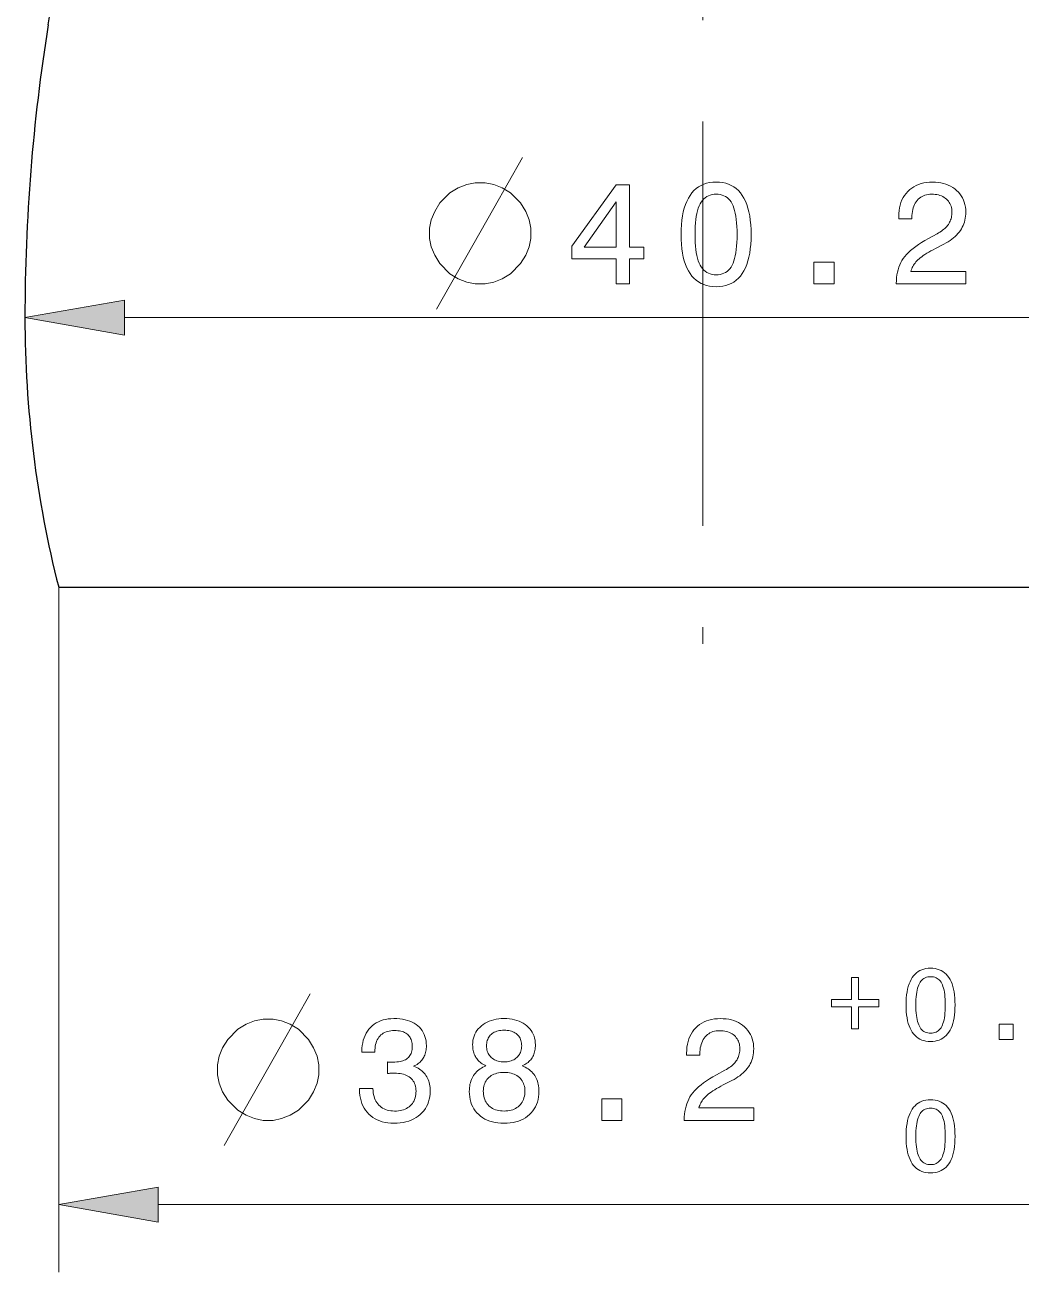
# Model space of a CAD drawing. Extents: x 0 to 297, y 0 to 420.
# Drawn here: x 128.4 to 157.94, y 119.81 to 156.81 of the extents above; entities that cross this region are included whole.
import ezdxf

# ---------------------------------------------------------------- set-up
doc = ezdxf.new("R2010")
doc.units = 0
doc.linetypes.add('DASHDOT', pattern=[18.5, 12, -3, 0.5, -3])

msp = doc.modelspace()

# ---------------------------------------------------------------- linework, layer by layer
at = {"color": 7, "linetype": 'DASHDOT', "lineweight": 13}
msp.add_line((148.5, 338.944), (148.5, 136.775), dxfattribs=at)
at = {"color": 7, "lineweight": 13}
for p, q in [((131.354, 148.125), (165.646, 148.125)), ((129.4, 140.125), (129.4, 119.812)), ((132.354, 121.812), (164.646, 121.812))]:
    msp.add_line(p, q, dxfattribs=at)
at = {"color": 7, "lineweight": 30}
for p, q in [((129.4, 140.125), (167.6, 140.125)), ((129.45, 140.125), (167.55, 140.125))]:
    msp.add_line(p, q, dxfattribs=at)
at = {"color": 7, "lineweight": 13}
for points in [[(140.601, 148.375), (142.301, 151.375), (143.151, 152.875)], [(134.312, 123.562), (136.012, 126.562), (136.862, 128.062)]]:
    msp.add_lwpolyline(points, dxfattribs=at)
for points in [[(142.051, 152.125), (141.751, 152.125), (141.501, 152.075), (141.251, 151.975), (141.001, 151.825), (140.701, 151.525), (140.551, 151.275), (140.451, 151.025), (140.401, 150.775), (140.401, 150.475), (140.451, 150.225), (140.551, 149.975), (140.701, 149.725), (141.001, 149.425), (141.251, 149.275), (141.501, 149.175), (141.751, 149.125), (142.051, 149.125), (142.301, 149.175), (142.551, 149.275), (142.801, 149.425), (143.101, 149.725), (143.251, 149.975), (143.351, 150.225), (143.401, 150.475), (143.401, 150.775), (143.351, 151.025), (143.251, 151.275), (143.101, 151.525), (142.801, 151.825), (142.551, 151.975), (142.301, 152.075)], [(145.938, 149.125), (145.938, 149.867), (144.62, 149.867), (144.62, 150.247), (145.934, 152.058), (146.326, 152.058), (146.326, 150.213), (146.754, 150.213), (146.754, 149.867), (146.326, 149.867), (146.326, 149.125)], [(147.859, 150.588), (147.861, 150.737), (147.869, 150.878), (147.883, 151.012), (147.901, 151.139), (147.925, 151.259), (147.954, 151.371), (147.989, 151.476), (148.029, 151.573), (148.074, 151.664), (148.124, 151.747), (148.18, 151.822), (148.24, 151.89), (148.305, 151.95), (148.376, 152.001), (148.45, 152.045), (148.53, 152.081), (148.615, 152.109), (148.704, 152.128), (148.799, 152.14), (148.898, 152.144), (148.998, 152.14), (149.093, 152.128), (149.183, 152.109), (149.268, 152.081), (149.348, 152.046), (149.423, 152.002), (149.493, 151.951), (149.558, 151.892), (149.618, 151.825), (149.673, 151.75), (149.723, 151.667), (149.767, 151.577), (149.807, 151.48), (149.841, 151.375), (149.87, 151.262), (149.893, 151.143), (149.912, 151.015), (149.925, 150.88), (149.933, 150.738), (149.935, 150.588), (149.933, 150.439), (149.925, 150.297), (149.912, 150.163), (149.893, 150.036), (149.87, 149.916), (149.841, 149.804), (149.807, 149.7), (149.767, 149.603), (149.723, 149.513), (149.673, 149.431), (149.618, 149.356), (149.558, 149.29), (149.493, 149.231), (149.423, 149.18), (149.348, 149.137), (149.268, 149.102), (149.183, 149.074), (149.093, 149.055), (148.998, 149.043), (148.898, 149.039), (148.799, 149.043), (148.704, 149.055), (148.615, 149.074), (148.53, 149.102), (148.45, 149.137), (148.376, 149.181), (148.305, 149.232), (148.24, 149.291), (148.18, 149.358), (148.124, 149.433), (148.074, 149.516), (148.029, 149.605), (147.989, 149.703), (147.954, 149.807), (147.925, 149.919), (147.901, 150.038), (147.883, 150.165), (147.869, 150.299), (147.861, 150.44)], [(154.242, 149.125), (154.242, 149.138), (154.244, 149.225), (154.251, 149.31), (154.261, 149.392), (154.275, 149.47), (154.294, 149.546), (154.317, 149.619), (154.344, 149.689), (154.375, 149.756), (154.41, 149.82), (154.449, 149.881), (154.494, 149.941), (154.545, 150), (154.603, 150.06), (154.667, 150.119), (154.739, 150.178), (154.817, 150.237), (154.901, 150.296), (154.993, 150.355), (155.091, 150.414), (155.195, 150.472), (155.45, 150.612), (155.495, 150.637), (155.537, 150.663), (155.577, 150.689), (155.614, 150.716), (155.649, 150.744), (155.681, 150.772), (155.711, 150.801), (155.738, 150.83), (155.763, 150.86), (155.786, 150.891), (155.806, 150.922), (155.823, 150.955), (155.839, 150.989), (155.853, 151.023), (155.865, 151.059), (155.874, 151.096), (155.881, 151.134), (155.887, 151.173), (155.89, 151.213), (155.891, 151.255), (155.889, 151.301), (155.884, 151.346), (155.876, 151.389), (155.865, 151.431), (155.85, 151.47), (155.832, 151.507), (155.811, 151.543), (155.786, 151.577), (155.759, 151.609), (155.728, 151.639), (155.694, 151.667), (155.658, 151.692), (155.62, 151.714), (155.579, 151.733), (155.536, 151.749), (155.492, 151.762), (155.445, 151.773), (155.395, 151.78), (155.344, 151.784), (155.29, 151.786), (155.237, 151.784), (155.186, 151.778), (155.137, 151.769), (155.091, 151.756), (155.047, 151.739), (155.005, 151.719), (154.966, 151.695), (154.928, 151.667), (154.894, 151.636), (154.861, 151.6), (154.831, 151.562), (154.805, 151.521), (154.781, 151.477), (154.761, 151.43), (154.743, 151.38), (154.729, 151.328), (154.718, 151.272), (154.71, 151.214), (154.706, 151.154), (154.704, 151.09), (154.704, 151.054), (154.312, 151.054), (154.312, 151.115), (154.315, 151.208), (154.323, 151.297), (154.336, 151.382), (154.355, 151.463), (154.379, 151.541), (154.409, 151.614), (154.444, 151.683), (154.485, 151.748), (154.53, 151.81), (154.582, 151.867), (154.638, 151.92), (154.697, 151.967), (154.761, 152.008), (154.828, 152.044), (154.9, 152.075), (154.975, 152.1), (155.054, 152.119), (155.136, 152.133), (155.223, 152.141), (155.313, 152.144), (155.4, 152.142), (155.484, 152.134), (155.564, 152.122), (155.64, 152.105), (155.714, 152.083), (155.783, 152.055), (155.85, 152.023), (155.913, 151.986), (155.973, 151.944), (156.029, 151.898), (156.081, 151.847), (156.127, 151.793), (156.168, 151.736), (156.204, 151.676), (156.234, 151.612), (156.258, 151.546), (156.277, 151.477), (156.291, 151.404), (156.299, 151.329), (156.302, 151.25), (156.3, 151.189), (156.296, 151.129), (156.288, 151.071), (156.276, 151.015), (156.262, 150.96), (156.244, 150.906), (156.224, 150.854), (156.199, 150.804), (156.172, 150.755), (156.142, 150.708), (156.108, 150.662), (156.071, 150.617), (156.03, 150.573), (155.987, 150.531), (155.939, 150.49), (155.889, 150.45), (155.835, 150.412), (155.777, 150.375), (155.717, 150.339), (155.653, 150.304), (155.4, 150.175), (155.33, 150.138), (155.264, 150.102), (155.202, 150.066), (155.144, 150.031), (155.09, 149.997), (155.04, 149.963), (154.995, 149.93), (154.953, 149.898), (154.916, 149.866), (154.882, 149.836), (154.852, 149.805), (154.824, 149.774), (154.797, 149.741), (154.774, 149.709), (154.752, 149.675), (154.732, 149.641), (154.714, 149.606), (154.699, 149.57), (154.686, 149.534), (154.674, 149.496), (156.302, 149.496), (156.302, 149.125)], [(148.272, 150.588), (148.273, 150.468), (148.278, 150.354), (148.285, 150.246), (148.296, 150.146), (148.31, 150.052), (148.326, 149.964), (148.346, 149.883), (148.369, 149.809), (148.395, 149.742), (148.424, 149.681), (148.456, 149.626), (148.491, 149.577), (148.53, 149.534), (148.572, 149.497), (148.618, 149.465), (148.667, 149.439), (148.72, 149.419), (148.776, 149.405), (148.835, 149.396), (148.898, 149.393), (148.961, 149.396), (149.021, 149.404), (149.077, 149.419), (149.13, 149.439), (149.179, 149.464), (149.224, 149.495), (149.266, 149.532), (149.305, 149.575), (149.34, 149.624), (149.371, 149.678), (149.399, 149.738), (149.425, 149.805), (149.447, 149.879), (149.466, 149.96), (149.483, 150.048), (149.496, 150.142), (149.507, 150.243), (149.514, 150.352), (149.518, 150.467), (149.52, 150.588), (149.518, 150.711), (149.514, 150.826), (149.507, 150.934), (149.496, 151.036), (149.483, 151.131), (149.466, 151.219), (149.447, 151.3), (149.425, 151.374), (149.399, 151.441), (149.371, 151.501), (149.34, 151.555), (149.305, 151.604), (149.266, 151.646), (149.224, 151.683), (149.179, 151.715), (149.13, 151.74), (149.077, 151.76), (149.021, 151.774), (148.961, 151.783), (148.898, 151.786), (148.835, 151.783), (148.776, 151.774), (148.72, 151.76), (148.667, 151.74), (148.618, 151.714), (148.572, 151.682), (148.53, 151.645), (148.491, 151.602), (148.456, 151.553), (148.424, 151.498), (148.395, 151.437), (148.369, 151.37), (148.346, 151.295), (148.326, 151.214), (148.31, 151.127), (148.296, 151.032), (148.285, 150.931), (148.278, 150.824), (148.273, 150.709)], [(144.983, 150.213), (145.938, 150.213), (145.938, 151.556)], [(151.799, 149.125), (151.799, 149.768), (152.395, 149.768), (152.395, 149.125)], [(131.354, 148.646), (128.4, 148.125), (131.354, 147.604)], [(154.53, 127.736), (154.532, 127.84), (154.538, 127.939), (154.547, 128.033), (154.56, 128.121), (154.577, 128.205), (154.597, 128.284), (154.621, 128.357), (154.649, 128.425), (154.681, 128.489), (154.716, 128.547), (154.755, 128.6), (154.797, 128.647), (154.843, 128.689), (154.892, 128.725), (154.944, 128.755), (155, 128.781), (155.06, 128.8), (155.122, 128.814), (155.188, 128.822), (155.258, 128.825), (155.328, 128.822), (155.394, 128.814), (155.457, 128.8), (155.517, 128.781), (155.573, 128.756), (155.625, 128.726), (155.674, 128.69), (155.719, 128.648), (155.761, 128.601), (155.8, 128.549), (155.835, 128.491), (155.866, 128.428), (155.894, 128.36), (155.918, 128.286), (155.938, 128.208), (155.954, 128.124), (155.967, 128.035), (155.976, 127.94), (155.982, 127.841), (155.984, 127.736), (155.982, 127.631), (155.976, 127.532), (155.967, 127.438), (155.954, 127.349), (155.938, 127.266), (155.918, 127.187), (155.894, 127.114), (155.866, 127.046), (155.835, 126.983), (155.8, 126.926), (155.761, 126.874), (155.719, 126.827), (155.674, 126.786), (155.625, 126.75), (155.573, 126.72), (155.517, 126.695), (155.457, 126.676), (155.394, 126.662), (155.328, 126.654), (155.258, 126.651), (155.188, 126.654), (155.122, 126.662), (155.06, 126.676), (155, 126.695), (154.944, 126.72), (154.892, 126.751), (154.843, 126.786), (154.797, 126.828), (154.755, 126.875), (154.716, 126.927), (154.681, 126.985), (154.649, 127.048), (154.621, 127.116), (154.597, 127.189), (154.577, 127.267), (154.56, 127.351), (154.547, 127.439), (154.538, 127.533), (154.532, 127.632)], [(152.914, 128.549), (153.125, 128.549), (153.125, 127.894), (153.721, 127.894), (153.721, 127.684), (153.125, 127.684), (153.125, 127.029), (152.914, 127.029), (152.914, 127.684), (152.315, 127.684), (152.315, 127.894), (152.914, 127.894)], [(154.819, 127.736), (154.82, 127.651), (154.824, 127.572), (154.829, 127.497), (154.836, 127.426), (154.846, 127.36), (154.858, 127.299), (154.871, 127.242), (154.887, 127.19), (154.905, 127.143), (154.926, 127.101), (154.948, 127.062), (154.973, 127.028), (155, 126.998), (155.03, 126.972), (155.062, 126.95), (155.096, 126.931), (155.133, 126.917), (155.172, 126.907), (155.214, 126.901), (155.258, 126.899), (155.302, 126.901), (155.344, 126.907), (155.383, 126.917), (155.42, 126.931), (155.454, 126.949), (155.486, 126.971), (155.515, 126.997), (155.542, 127.027), (155.567, 127.061), (155.589, 127.098), (155.609, 127.141), (155.626, 127.188), (155.642, 127.239), (155.656, 127.296), (155.667, 127.357), (155.676, 127.424), (155.684, 127.494), (155.689, 127.57), (155.692, 127.651), (155.693, 127.736), (155.692, 127.821), (155.689, 127.902), (155.684, 127.978), (155.676, 128.049), (155.667, 128.116), (155.656, 128.177), (155.642, 128.234), (155.626, 128.286), (155.609, 128.333), (155.589, 128.375), (155.567, 128.413), (155.542, 128.447), (155.515, 128.477), (155.486, 128.502), (155.454, 128.524), (155.42, 128.542), (155.383, 128.556), (155.344, 128.566), (155.302, 128.572), (155.258, 128.574), (155.214, 128.572), (155.172, 128.566), (155.133, 128.556), (155.096, 128.542), (155.062, 128.524), (155.03, 128.502), (155, 128.475), (154.973, 128.445), (154.948, 128.411), (154.926, 128.373), (154.905, 128.33), (154.887, 128.283), (154.871, 128.231), (154.858, 128.174), (154.846, 128.113), (154.836, 128.047), (154.829, 127.976), (154.824, 127.901), (154.82, 127.821)], [(135.762, 127.312), (135.462, 127.312), (135.212, 127.262), (134.962, 127.162), (134.712, 127.012), (134.412, 126.712), (134.262, 126.462), (134.162, 126.212), (134.112, 125.962), (134.112, 125.662), (134.162, 125.412), (134.262, 125.162), (134.412, 124.912), (134.712, 124.612), (134.962, 124.462), (135.212, 124.362), (135.462, 124.312), (135.762, 124.312), (136.012, 124.362), (136.262, 124.462), (136.512, 124.612), (136.812, 124.912), (136.962, 125.162), (137.062, 125.412), (137.112, 125.662), (137.112, 125.962), (137.062, 126.212), (136.962, 126.462), (136.812, 126.712), (136.512, 127.012), (136.262, 127.162), (136.012, 127.262)], [(138.323, 125.252), (138.721, 125.252), (138.724, 125.19), (138.73, 125.131), (138.74, 125.075), (138.752, 125.022), (138.768, 124.971), (138.787, 124.924), (138.809, 124.879), (138.835, 124.837), (138.863, 124.798), (138.895, 124.762), (138.93, 124.729), (138.968, 124.699), (139.008, 124.673), (139.051, 124.651), (139.096, 124.631), (139.145, 124.616), (139.196, 124.604), (139.249, 124.595), (139.305, 124.59), (139.364, 124.588), (139.422, 124.589), (139.477, 124.594), (139.53, 124.602), (139.58, 124.613), (139.628, 124.627), (139.673, 124.645), (139.716, 124.665), (139.756, 124.689), (139.794, 124.716), (139.829, 124.746), (139.861, 124.779), (139.89, 124.814), (139.916, 124.852), (139.938, 124.891), (139.957, 124.934), (139.972, 124.978), (139.984, 125.025), (139.992, 125.075), (139.997, 125.126), (139.999, 125.18), (139.997, 125.229), (139.992, 125.276), (139.984, 125.321), (139.972, 125.363), (139.957, 125.404), (139.939, 125.442), (139.917, 125.477), (139.892, 125.511), (139.863, 125.542), (139.831, 125.571), (139.796, 125.598), (139.759, 125.622), (139.719, 125.643), (139.676, 125.661), (139.63, 125.677), (139.581, 125.689), (139.53, 125.699), (139.476, 125.706), (139.42, 125.71), (139.36, 125.712), (139.352, 125.712), (139.343, 125.712), (139.334, 125.711), (139.326, 125.711), (139.317, 125.711), (139.308, 125.711), (139.299, 125.711), (139.29, 125.71), (139.281, 125.71), (139.272, 125.709), (139.262, 125.709), (139.252, 125.709), (139.241, 125.708), (139.23, 125.707), (139.218, 125.707), (139.205, 125.706), (139.192, 125.706), (139.179, 125.705), (139.164, 125.704), (139.149, 125.703), (139.149, 126.043), (139.159, 126.042), (139.168, 126.042), (139.177, 126.041), (139.186, 126.041), (139.195, 126.041), (139.203, 126.04), (139.212, 126.04), (139.221, 126.04), (139.229, 126.04), (139.238, 126.039), (139.246, 126.039), (139.255, 126.039), (139.263, 126.039), (139.271, 126.039), (139.278, 126.039), (139.286, 126.039), (139.294, 126.038), (139.301, 126.038), (139.309, 126.038), (139.316, 126.038), (139.373, 126.04), (139.426, 126.043), (139.477, 126.049), (139.525, 126.057), (139.569, 126.067), (139.611, 126.08), (139.649, 126.095), (139.685, 126.112), (139.717, 126.131), (139.747, 126.153), (139.774, 126.177), (139.797, 126.204), (139.819, 126.233), (139.837, 126.265), (139.852, 126.298), (139.865, 126.335), (139.875, 126.374), (139.882, 126.415), (139.886, 126.458), (139.887, 126.504), (139.886, 126.549), (139.882, 126.591), (139.875, 126.631), (139.865, 126.67), (139.853, 126.706), (139.838, 126.74), (139.821, 126.771), (139.8, 126.801), (139.777, 126.829), (139.751, 126.854), (139.723, 126.877), (139.692, 126.898), (139.659, 126.917), (139.623, 126.933), (139.585, 126.946), (139.545, 126.957), (139.503, 126.966), (139.457, 126.972), (139.41, 126.975), (139.36, 126.977), (139.304, 126.975), (139.251, 126.97), (139.201, 126.962), (139.153, 126.951), (139.108, 126.936), (139.066, 126.918), (139.026, 126.897), (138.99, 126.873), (138.956, 126.845), (138.925, 126.814), (138.897, 126.78), (138.871, 126.743), (138.849, 126.703), (138.83, 126.66), (138.813, 126.614), (138.8, 126.565), (138.79, 126.513), (138.782, 126.457), (138.778, 126.399), (138.776, 126.338), (138.392, 126.338), (138.392, 126.367), (138.395, 126.454), (138.403, 126.536), (138.416, 126.615), (138.433, 126.691), (138.457, 126.763), (138.485, 126.831), (138.518, 126.896), (138.556, 126.958), (138.6, 127.015), (138.649, 127.069), (138.702, 127.119), (138.758, 127.163), (138.818, 127.203), (138.882, 127.237), (138.949, 127.265), (139.02, 127.289), (139.095, 127.307), (139.172, 127.32), (139.254, 127.328), (139.339, 127.331), (139.429, 127.329), (139.515, 127.322), (139.596, 127.312), (139.674, 127.297), (139.747, 127.277), (139.816, 127.254), (139.881, 127.226), (139.942, 127.194), (139.999, 127.158), (140.052, 127.118), (140.1, 127.074), (140.143, 127.026), (140.181, 126.975), (140.214, 126.92), (140.241, 126.863), (140.264, 126.802), (140.282, 126.737), (140.295, 126.669), (140.302, 126.598), (140.305, 126.523), (140.304, 126.48), (140.301, 126.439), (140.296, 126.399), (140.289, 126.36), (140.281, 126.322), (140.27, 126.285), (140.258, 126.25), (140.243, 126.216), (140.227, 126.184), (140.209, 126.152), (140.189, 126.122), (140.167, 126.094), (140.143, 126.067), (140.117, 126.041), (140.09, 126.017), (140.061, 125.994), (140.029, 125.973), (139.997, 125.953), (139.962, 125.935), (139.925, 125.918), (139.972, 125.9), (140.017, 125.879), (140.06, 125.856), (140.1, 125.832), (140.138, 125.805), (140.174, 125.776), (140.207, 125.746), (140.238, 125.713), (140.267, 125.679), (140.293, 125.642), (140.317, 125.604), (140.338, 125.564), (140.357, 125.522), (140.373, 125.478), (140.387, 125.433), (140.398, 125.386), (140.407, 125.337), (140.413, 125.286), (140.417, 125.234), (140.418, 125.18), (140.416, 125.096), (140.407, 125.014), (140.392, 124.936), (140.371, 124.862), (140.345, 124.791), (140.312, 124.723), (140.274, 124.659), (140.23, 124.598), (140.179, 124.541), (140.123, 124.487), (140.062, 124.437), (139.998, 124.393), (139.929, 124.353), (139.856, 124.319), (139.78, 124.291), (139.699, 124.267), (139.615, 124.249), (139.527, 124.236), (139.435, 124.228), (139.339, 124.225), (139.248, 124.228), (139.161, 124.236), (139.078, 124.25), (138.998, 124.269), (138.922, 124.293), (138.85, 124.323), (138.782, 124.359), (138.717, 124.399), (138.656, 124.446), (138.599, 124.497), (138.547, 124.553), (138.5, 124.613), (138.458, 124.677), (138.422, 124.744), (138.392, 124.815), (138.367, 124.889), (138.348, 124.967), (138.334, 125.048), (138.326, 125.134), (138.323, 125.222)], [(142.073, 125.927), (142.035, 125.945), (141.998, 125.966), (141.963, 125.987), (141.931, 126.01), (141.9, 126.034), (141.871, 126.059), (141.845, 126.086), (141.82, 126.114), (141.797, 126.143), (141.776, 126.173), (141.757, 126.205), (141.741, 126.239), (141.726, 126.273), (141.713, 126.31), (141.702, 126.347), (141.693, 126.386), (141.686, 126.427), (141.681, 126.469), (141.678, 126.512), (141.677, 126.557), (141.68, 126.624), (141.687, 126.689), (141.7, 126.752), (141.718, 126.811), (141.742, 126.868), (141.77, 126.923), (141.804, 126.975), (141.842, 127.025), (141.886, 127.071), (141.935, 127.116), (141.989, 127.157), (142.045, 127.193), (142.104, 127.225), (142.167, 127.253), (142.233, 127.277), (142.302, 127.296), (142.374, 127.311), (142.449, 127.322), (142.527, 127.329), (142.609, 127.331), (142.691, 127.329), (142.769, 127.322), (142.845, 127.311), (142.917, 127.296), (142.986, 127.277), (143.052, 127.253), (143.114, 127.225), (143.174, 127.193), (143.23, 127.157), (143.283, 127.116), (143.331, 127.071), (143.375, 127.025), (143.413, 126.975), (143.446, 126.923), (143.475, 126.868), (143.498, 126.811), (143.516, 126.752), (143.528, 126.689), (143.536, 126.624), (143.539, 126.557), (143.538, 126.512), (143.535, 126.468), (143.53, 126.426), (143.523, 126.385), (143.514, 126.346), (143.504, 126.308), (143.491, 126.271), (143.477, 126.237), (143.46, 126.203), (143.442, 126.171), (143.421, 126.141), (143.399, 126.111), (143.374, 126.084), (143.348, 126.057), (143.319, 126.032), (143.288, 126.008), (143.255, 125.986), (143.22, 125.965), (143.183, 125.945), (143.144, 125.927), (143.193, 125.907), (143.238, 125.886), (143.282, 125.862), (143.322, 125.837), (143.361, 125.809), (143.397, 125.78), (143.43, 125.748), (143.461, 125.715), (143.49, 125.679), (143.517, 125.642), (143.54, 125.603), (143.562, 125.562), (143.58, 125.519), (143.597, 125.475), (143.611, 125.429), (143.622, 125.381), (143.631, 125.331), (143.637, 125.28), (143.641, 125.227), (143.642, 125.172), (143.639, 125.087), (143.631, 125.006), (143.617, 124.928), (143.597, 124.854), (143.572, 124.783), (143.541, 124.716), (143.505, 124.653), (143.463, 124.592), (143.416, 124.536), (143.363, 124.482), (143.305, 124.434), (143.243, 124.39), (143.177, 124.351), (143.108, 124.318), (143.035, 124.29), (142.957, 124.266), (142.876, 124.248), (142.791, 124.236), (142.702, 124.228), (142.609, 124.225), (142.516, 124.228), (142.427, 124.236), (142.342, 124.248), (142.261, 124.266), (142.184, 124.29), (142.11, 124.318), (142.041, 124.351), (141.975, 124.39), (141.914, 124.434), (141.856, 124.482), (141.803, 124.536), (141.756, 124.592), (141.714, 124.653), (141.678, 124.716), (141.648, 124.783), (141.623, 124.854), (141.603, 124.928), (141.589, 125.006), (141.581, 125.087), (141.578, 125.172), (141.579, 125.227), (141.583, 125.28), (141.589, 125.331), (141.598, 125.381), (141.609, 125.429), (141.623, 125.475), (141.639, 125.519), (141.658, 125.562), (141.68, 125.603), (141.703, 125.642), (141.73, 125.679), (141.758, 125.715), (141.789, 125.748), (141.823, 125.78), (141.859, 125.809), (141.897, 125.837), (141.937, 125.862), (141.98, 125.886), (142.026, 125.907)], [(147.953, 124.312), (147.953, 124.324), (147.955, 124.412), (147.962, 124.496), (147.972, 124.578), (147.986, 124.657), (148.005, 124.733), (148.028, 124.805), (148.055, 124.875), (148.085, 124.942), (148.121, 125.006), (148.16, 125.068), (148.205, 125.127), (148.256, 125.187), (148.314, 125.246), (148.378, 125.305), (148.45, 125.365), (148.528, 125.424), (148.612, 125.483), (148.704, 125.541), (148.802, 125.6), (148.906, 125.659), (149.161, 125.798), (149.206, 125.823), (149.248, 125.849), (149.288, 125.875), (149.325, 125.902), (149.36, 125.93), (149.392, 125.958), (149.422, 125.987), (149.449, 126.017), (149.474, 126.047), (149.496, 126.077), (149.517, 126.109), (149.534, 126.142), (149.55, 126.175), (149.564, 126.21), (149.576, 126.246), (149.585, 126.283), (149.592, 126.321), (149.598, 126.36), (149.601, 126.4), (149.602, 126.441), (149.6, 126.488), (149.595, 126.533), (149.587, 126.576), (149.576, 126.617), (149.561, 126.656), (149.543, 126.694), (149.522, 126.73), (149.497, 126.764), (149.47, 126.796), (149.439, 126.826), (149.405, 126.854), (149.369, 126.879), (149.331, 126.901), (149.29, 126.92), (149.247, 126.936), (149.203, 126.949), (149.156, 126.959), (149.106, 126.966), (149.055, 126.971), (149.001, 126.972), (148.948, 126.97), (148.897, 126.965), (148.848, 126.956), (148.802, 126.943), (148.758, 126.926), (148.716, 126.906), (148.677, 126.881), (148.639, 126.854), (148.605, 126.822), (148.572, 126.787), (148.542, 126.748), (148.515, 126.707), (148.492, 126.663), (148.472, 126.616), (148.454, 126.566), (148.44, 126.514), (148.429, 126.459), (148.421, 126.401), (148.417, 126.34), (148.415, 126.277), (148.415, 126.241), (148.023, 126.241), (148.023, 126.302), (148.026, 126.395), (148.034, 126.484), (148.047, 126.569), (148.066, 126.65), (148.09, 126.727), (148.12, 126.8), (148.155, 126.869), (148.196, 126.935), (148.241, 126.996), (148.293, 127.053), (148.349, 127.106), (148.408, 127.153), (148.472, 127.195), (148.539, 127.231), (148.611, 127.261), (148.686, 127.286), (148.764, 127.306), (148.847, 127.32), (148.934, 127.328), (149.024, 127.331), (149.111, 127.328), (149.195, 127.321), (149.275, 127.309), (149.351, 127.291), (149.425, 127.269), (149.494, 127.242), (149.561, 127.21), (149.624, 127.173), (149.684, 127.131), (149.74, 127.084), (149.792, 127.033), (149.838, 126.979), (149.879, 126.922), (149.915, 126.862), (149.945, 126.799), (149.969, 126.733), (149.988, 126.663), (150.002, 126.591), (150.01, 126.515), (150.013, 126.437), (150.011, 126.376), (150.007, 126.316), (149.999, 126.258), (149.987, 126.201), (149.973, 126.146), (149.955, 126.093), (149.934, 126.041), (149.91, 125.99), (149.883, 125.941), (149.853, 125.894), (149.819, 125.848), (149.782, 125.803), (149.741, 125.76), (149.698, 125.718), (149.65, 125.677), (149.6, 125.637), (149.546, 125.598), (149.488, 125.561), (149.428, 125.525), (149.364, 125.49), (149.111, 125.362), (149.041, 125.324), (148.975, 125.288), (148.913, 125.252), (148.855, 125.217), (148.801, 125.183), (148.751, 125.149), (148.706, 125.117), (148.664, 125.084), (148.627, 125.053), (148.593, 125.022), (148.563, 124.991), (148.535, 124.96), (148.508, 124.928), (148.484, 124.895), (148.463, 124.861), (148.443, 124.827), (148.425, 124.792), (148.41, 124.756), (148.397, 124.72), (148.385, 124.683), (150.013, 124.683), (150.013, 124.312)], [(142.088, 126.523), (142.09, 126.481), (142.094, 126.441), (142.101, 126.402), (142.111, 126.365), (142.124, 126.329), (142.139, 126.296), (142.158, 126.264), (142.179, 126.233), (142.203, 126.204), (142.23, 126.178), (142.26, 126.153), (142.291, 126.13), (142.324, 126.111), (142.359, 126.094), (142.396, 126.079), (142.435, 126.068), (142.476, 126.059), (142.518, 126.052), (142.563, 126.048), (142.609, 126.047), (142.656, 126.048), (142.7, 126.052), (142.743, 126.059), (142.784, 126.068), (142.823, 126.079), (142.86, 126.094), (142.895, 126.111), (142.929, 126.13), (142.96, 126.153), (142.989, 126.178), (143.016, 126.204), (143.041, 126.233), (143.062, 126.264), (143.081, 126.296), (143.096, 126.329), (143.109, 126.365), (143.119, 126.402), (143.126, 126.441), (143.13, 126.481), (143.132, 126.523), (143.13, 126.565), (143.126, 126.606), (143.119, 126.644), (143.11, 126.681), (143.097, 126.715), (143.082, 126.748), (143.064, 126.779), (143.043, 126.809), (143.019, 126.836), (142.993, 126.862), (142.964, 126.885), (142.933, 126.906), (142.9, 126.925), (142.864, 126.941), (142.827, 126.954), (142.788, 126.965), (142.746, 126.974), (142.703, 126.98), (142.657, 126.984), (142.609, 126.985), (142.561, 126.984), (142.516, 126.98), (142.473, 126.974), (142.432, 126.965), (142.392, 126.954), (142.355, 126.941), (142.32, 126.925), (142.287, 126.906), (142.256, 126.885), (142.227, 126.862), (142.201, 126.836), (142.177, 126.809), (142.156, 126.779), (142.138, 126.748), (142.123, 126.715), (142.11, 126.681), (142.101, 126.644), (142.094, 126.606), (142.09, 126.565)], [(157.288, 126.712), (157.288, 127.162), (157.706, 127.162), (157.706, 126.712)], [(141.993, 125.18), (141.995, 125.127), (142, 125.075), (142.008, 125.026), (142.02, 124.979), (142.035, 124.935), (142.053, 124.893), (142.074, 124.853), (142.099, 124.815), (142.127, 124.78), (142.159, 124.747), (142.193, 124.717), (142.23, 124.69), (142.269, 124.666), (142.31, 124.645), (142.354, 124.628), (142.4, 124.613), (142.449, 124.602), (142.5, 124.594), (142.553, 124.59), (142.609, 124.588), (142.665, 124.59), (142.719, 124.594), (142.77, 124.602), (142.819, 124.613), (142.865, 124.628), (142.909, 124.645), (142.951, 124.666), (142.99, 124.69), (143.027, 124.717), (143.061, 124.747), (143.093, 124.78), (143.121, 124.815), (143.146, 124.853), (143.167, 124.893), (143.185, 124.935), (143.2, 124.979), (143.212, 125.026), (143.22, 125.075), (143.225, 125.127), (143.227, 125.18), (143.225, 125.23), (143.22, 125.278), (143.212, 125.324), (143.2, 125.367), (143.186, 125.409), (143.167, 125.448), (143.146, 125.485), (143.121, 125.52), (143.093, 125.553), (143.062, 125.584), (143.028, 125.612), (142.991, 125.638), (142.952, 125.66), (142.911, 125.679), (142.867, 125.696), (142.82, 125.709), (142.771, 125.719), (142.719, 125.727), (142.665, 125.731), (142.609, 125.733), (142.553, 125.731), (142.499, 125.727), (142.448, 125.719), (142.399, 125.709), (142.353, 125.696), (142.309, 125.679), (142.267, 125.66), (142.228, 125.638), (142.192, 125.612), (142.158, 125.584), (142.127, 125.553), (142.099, 125.52), (142.074, 125.485), (142.053, 125.448), (142.034, 125.409), (142.02, 125.367), (142.008, 125.324), (142, 125.278), (141.995, 125.23)], [(145.51, 124.312), (145.51, 124.955), (146.106, 124.955), (146.106, 124.312)], [(154.53, 123.836), (154.532, 123.94), (154.538, 124.039), (154.547, 124.133), (154.56, 124.221), (154.577, 124.305), (154.597, 124.384), (154.621, 124.457), (154.649, 124.525), (154.681, 124.589), (154.716, 124.647), (154.755, 124.7), (154.797, 124.747), (154.843, 124.789), (154.892, 124.825), (154.944, 124.855), (155, 124.881), (155.06, 124.9), (155.122, 124.914), (155.188, 124.922), (155.258, 124.925), (155.328, 124.922), (155.394, 124.914), (155.457, 124.9), (155.517, 124.881), (155.573, 124.856), (155.625, 124.826), (155.674, 124.79), (155.719, 124.748), (155.761, 124.701), (155.8, 124.649), (155.835, 124.591), (155.866, 124.528), (155.894, 124.46), (155.918, 124.386), (155.938, 124.308), (155.954, 124.224), (155.967, 124.135), (155.976, 124.04), (155.982, 123.941), (155.984, 123.836), (155.982, 123.731), (155.976, 123.632), (155.967, 123.538), (155.954, 123.449), (155.938, 123.366), (155.918, 123.287), (155.894, 123.214), (155.866, 123.146), (155.835, 123.083), (155.8, 123.026), (155.761, 122.974), (155.719, 122.927), (155.674, 122.886), (155.625, 122.85), (155.573, 122.82), (155.517, 122.795), (155.457, 122.776), (155.394, 122.762), (155.328, 122.754), (155.258, 122.751), (155.188, 122.754), (155.122, 122.762), (155.06, 122.776), (155, 122.795), (154.944, 122.82), (154.892, 122.851), (154.843, 122.886), (154.797, 122.928), (154.755, 122.975), (154.716, 123.027), (154.681, 123.085), (154.649, 123.148), (154.621, 123.216), (154.597, 123.289), (154.577, 123.367), (154.56, 123.451), (154.547, 123.539), (154.538, 123.633), (154.532, 123.732)], [(154.819, 123.836), (154.82, 123.751), (154.824, 123.672), (154.829, 123.597), (154.836, 123.526), (154.846, 123.46), (154.858, 123.399), (154.871, 123.342), (154.887, 123.29), (154.905, 123.243), (154.926, 123.201), (154.948, 123.162), (154.973, 123.128), (155, 123.098), (155.03, 123.072), (155.062, 123.05), (155.096, 123.031), (155.133, 123.017), (155.172, 123.007), (155.214, 123.001), (155.258, 122.999), (155.302, 123.001), (155.344, 123.007), (155.383, 123.017), (155.42, 123.031), (155.454, 123.049), (155.486, 123.071), (155.515, 123.097), (155.542, 123.127), (155.567, 123.161), (155.589, 123.198), (155.609, 123.241), (155.626, 123.288), (155.642, 123.339), (155.656, 123.396), (155.667, 123.457), (155.676, 123.524), (155.684, 123.594), (155.689, 123.67), (155.692, 123.751), (155.693, 123.836), (155.692, 123.921), (155.689, 124.002), (155.684, 124.078), (155.676, 124.149), (155.667, 124.216), (155.656, 124.277), (155.642, 124.334), (155.626, 124.386), (155.609, 124.433), (155.589, 124.475), (155.567, 124.513), (155.542, 124.547), (155.515, 124.577), (155.486, 124.602), (155.454, 124.624), (155.42, 124.642), (155.383, 124.656), (155.344, 124.666), (155.302, 124.672), (155.258, 124.674), (155.214, 124.672), (155.172, 124.666), (155.133, 124.656), (155.096, 124.642), (155.062, 124.624), (155.03, 124.602), (155, 124.575), (154.973, 124.545), (154.948, 124.511), (154.926, 124.473), (154.905, 124.43), (154.887, 124.383), (154.871, 124.331), (154.858, 124.274), (154.846, 124.213), (154.836, 124.147), (154.829, 124.076), (154.824, 124.001), (154.82, 123.921)], [(132.354, 122.333), (129.4, 121.812), (132.354, 121.291)]]:
    msp.add_lwpolyline(points, close=True, dxfattribs=at)
at = {"color": 7, "lineweight": 30}
for centre, radius, start, end in [((-29.324, 182.125), 160.424, 350.91914, 360), ((183.4, 148.125), 55, 170.9191, 180), ((160.9, 148.125), 32.5, 180, 194.25)]:
    msp.add_arc(centre, radius, start, end, dxfattribs=at)
at = {"color": 7, "lineweight": 13}
for points in [[(131.354, 148.646), (128.4, 148.125), (131.354, 148.646), (131.354, 147.604)], [(132.354, 122.333), (129.4, 121.812), (132.354, 122.333), (132.354, 121.291)]]:
    msp.add_solid(points, dxfattribs=at)

doc.saveas('drawing.dxf')
